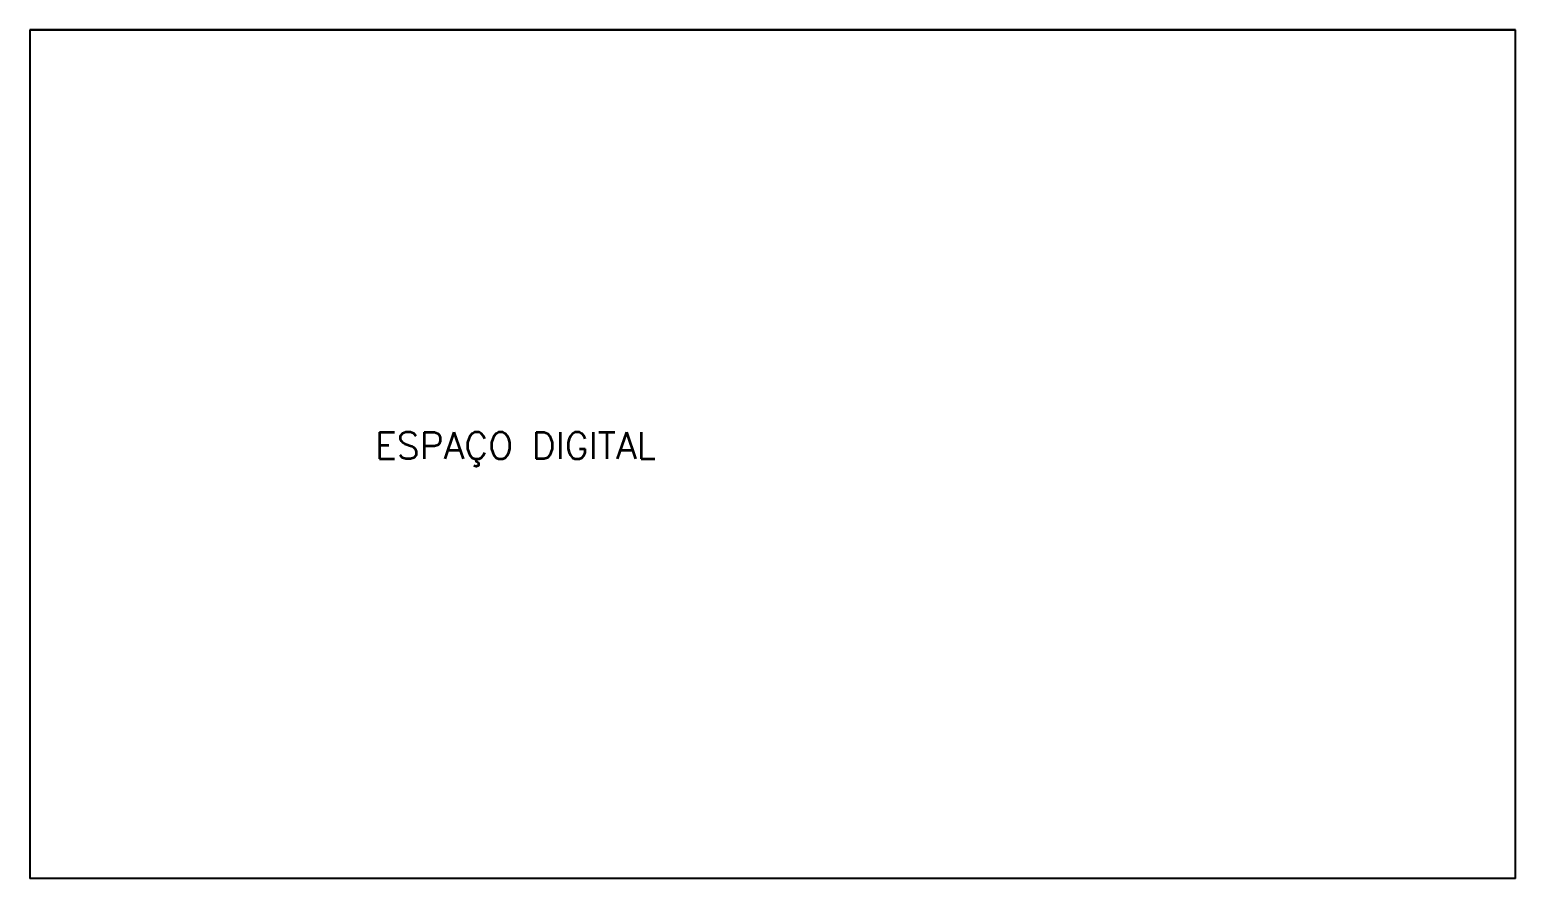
# Model space of a CAD drawing. Header units: inches. Extents: x -55 to 600, y -103 to 167.
# Drawn here: x 553.4 to 564.55, y 49.59 to 55.95 of the extents above; entities that cross this region are included whole.
import ezdxf

# ---------------------------------------------------------------- set-up
doc = ezdxf.new("R2010")
doc.units = ezdxf.units.IN
doc.header["$MEASUREMENT"] = 0
doc.layers.add('AI-Texto amb-tit', color=4, linetype='Continuous')
doc.styles.add('RS100', font='romans.shx', dxfattribs={"height": 0.2})

msp = doc.modelspace()

# ---------------------------------------------------------------- linework, layer by layer
for p, q in [((553.403, 55.951), (564.553, 55.951)), ((564.553, 49.585), (564.553, 55.951)), ((564.553, 49.585), (553.403, 49.585))]:
    msp.add_line(p, q)
for points in [[(564.553, 55.951), (553.403, 55.951)], [(553.403, 55.951), (553.403, 49.585)]]:
    msp.add_lwpolyline(points)

# ---------------------------------------------------------------- texts
at = {"layer": 'AI-Texto amb-tit', "insert": (555.995, 52.931), "char_height": 0.2, "width": 3.69087, "attachment_point": 1, "style": 'RS100'}
msp.add_mtext('ESPAÇO DIGITAL', dxfattribs=at)

doc.saveas('drawing.dxf')
